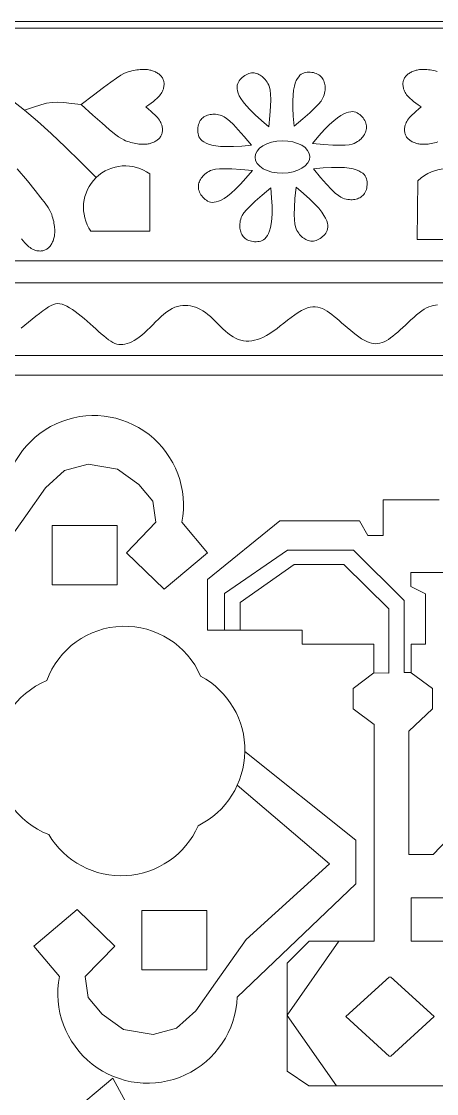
# Model space of a CAD drawing. Header units: inches. Extents: x -813 to 82, y -70 to 268.
# Drawn here: x -90.87 to -81.86, y 177.95 to 201.2 of the extents above; entities that cross this region are included whole.
import ezdxf

# ---------------------------------------------------------------- set-up
doc = ezdxf.new("R2010")
doc.units = ezdxf.units.IN
doc.header["$MEASUREMENT"] = 0
for name, color, linetype, lineweight, true_color in [('Blue', 7, 'Continuous', 0, 0x1081b2), ('Brown', 7, 'Continuous', 0, 0x653e10), ('Grey', 7, 'Continuous', 0, 0x58676a), ('Layak Architect', 1, 'Continuous', 5, 0xff0000), ('Mustard', 7, 'Continuous', 0, 0xa79b1b), ('White', 7, 'Continuous', 0, 0xffffff)]:
    doc.layers.add(name, color=color, linetype=linetype, lineweight=lineweight, true_color=true_color)
doc.layers.add('Rugs', color=201, linetype='Continuous')

# ---------------------------------------------------------------- blocks, each defined once
blk = doc.blocks.new('*U103')
at = {"layer": 'Mustard'}
blk.add_lwpolyline([(11.32, -20.49), (4.65, -14.93), (-0.53, -10.37), (-4.43, -6.69), (-7.23, -3.75), (-9.15, -1.41), (-10.37, 0.46), (-11.11, 2), (-11.55, 3.34), (-11.87, 4.59), (-12.1, 5.79), (-12.25, 6.94), (-12.31, 8.04), (-12.3, 9.1), (-12.22, 10.13), (-12.06, 11.12), (-11.84, 12.1), (-11.56, 13.05), (-11.2, 13.98), (-10.78, 14.87), (-10.28, 15.73), (-9.7, 16.53), (-9.04, 17.28), (-8.29, 17.96), (-7.46, 18.56), (-6.53, 19.09), (-5.52, 19.53), (-4.45, 19.89), (-3.33, 20.17), (-2.17, 20.36), (-0.99, 20.47), (0.2, 20.49), (1.38, 20.43), (2.54, 20.27), (3.68, 20), (4.78, 19.58), (5.85, 18.98), (6.87, 18.17), (7.85, 17.12), (8.78, 15.79), (9.65, 14.17), (10.45, 12.2), (11.15, 9.77), (11.72, 6.79), (12.12, 3.14), (12.31, -1.3), (12.27, -6.65), (11.95, -13.01), (11.32, -20.49)], dxfattribs=at)
blk = doc.blocks.new('*U104')
at = {"layer": 'Mustard', "color": 0, "linetype": 'ByBlock', "lineweight": -2, "transparency": 16777216}
for p, rotation in [((6003767008.540522, 3337138647.324628), 315.0000000000001), ((6003766946.314736, 3337138618.737947), 45.00000000000002), ((6003767035.721244, 3337138622.132231), 270), ((6003767037.127202, 3337138585.098843), 225), ((6003766947.720695, 3337138581.704559), 90.00000000000001), ((6003766974.901417, 3337138556.512162), 135), ((6003767011.934805, 3337138557.91812), 180)]:
    blk.add_blockref('*U103', p, dxfattribs=dict(at, rotation=rotation))
blk.add_blockref('*U103', (6003766971.507133, 3337138645.91867), dxfattribs=at)
blk = doc.blocks.new('C3')
at = {"layer": 'Blue'}
for points in [[(-1256.67, 1402.61), (-1258.84, 1405.38), (-1261.1, 1408.2), (-1263.39, 1411.03), (-1265.63, 1413.81), (-1267.76, 1416.5), (-1269.71, 1419.04), (-1271.41, 1421.38), (-1272.81, 1423.5), (-1273.89, 1425.42), (-1274.66, 1427.2), (-1275.13, 1428.87), (-1275.31, 1430.5), (-1275.21, 1432.13), (-1274.83, 1433.8), (-1274.17, 1435.57), (-1273.26, 1437.47), (-1272.11, 1439.5), (-1270.76, 1441.62), (-1269.23, 1443.82), (-1267.55, 1446.08), (-1265.75, 1448.36), (-1263.87, 1450.65), (-1261.93, 1452.92), (-1259.95, 1455.15), (-1257.98, 1457.33), (-1256.04, 1459.47), (-1254.16, 1461.54), (-1252.36, 1463.54), (-1250.69, 1465.47), (-1249.17, 1467.32), (-1247.83, 1469.08), (-1246.7, 1470.75), (-1245.77, 1472.35), (-1245.05, 1473.9), (-1244.53, 1475.42), (-1244.21, 1476.93), (-1244.08, 1478.44), (-1244.15, 1479.99), (-1244.4, 1481.6), (-1244.84, 1483.27), (-1245.46, 1485.01), (-1246.27, 1486.81), (-1247.26, 1488.68), (-1248.44, 1490.59), (-1249.81, 1492.55), (-1251.37, 1494.55), (-1253.11, 1496.59), (-1255.03, 1498.65), (-1257.09, 1500.74), (-1259.22, 1502.85), (-1261.36, 1504.97), (-1263.47, 1507.1), (-1265.49, 1509.22), (-1267.35, 1511.33), (-1269.01, 1513.43), (-1270.41, 1515.51), (-1271.56, 1517.56), (-1272.48, 1519.6), (-1273.16, 1521.62), (-1273.64, 1523.61), (-1273.91, 1525.59), (-1273.99, 1527.56), (-1273.9, 1529.5), (-1273.64, 1531.43), (-1273.22, 1533.35), (-1272.63, 1535.25), (-1271.87, 1537.15), (-1270.93, 1539.05), (-1269.82, 1540.94), (-1268.54, 1542.83), (-1267.07, 1544.72), (-1265.42, 1546.62), (-1263.64, 1548.52), (-1261.77, 1550.43), (-1259.86, 1552.34), (-1257.94, 1554.26), (-1256.08, 1556.19), (-1254.32, 1558.12), (-1252.7, 1560.05), (-1251.26, 1561.99), (-1250.02, 1563.94), (-1248.97, 1565.9), (-1248.12, 1567.88), (-1247.47, 1569.88), (-1247.03, 1571.9), (-1246.79, 1573.94), (-1246.77, 1576.01), (-1246.96, 1578.12), (-1247.36, 1580.26), (-1247.97, 1582.46), (-1248.81, 1584.71), (-1249.86, 1587.03), (-1251.12, 1589.42), (-1252.61, 1591.9), (-1254.31, 1594.47), (-1256.23, 1597.13), (-1258.3, 1599.86), (-1260.44, 1602.63), (-1262.6, 1605.4), (-1264.7, 1608.15), (-1266.67, 1610.85), (-1268.45, 1613.46), (-1269.95, 1615.95), (-1271.13, 1618.3), (-1272, 1620.51), (-1272.56, 1622.61), (-1272.83, 1624.62), (-1272.84, 1626.54), (-1272.61, 1628.4), (-1272.14, 1630.21), (-1271.47, 1632), (-1270.6, 1633.78), (-1269.55, 1635.55), (-1268.35, 1637.34), (-1267, 1639.15), (-1265.52, 1641), (-1263.93, 1642.88), (-1262.25, 1644.83), (-1260.49, 1646.84), (-1258.67, 1648.92), (-1256.83, 1651.05), (-1255, 1653.22), (-1253.22, 1655.4), (-1251.52, 1657.57), (-1249.96, 1659.7), (-1248.56, 1661.77), (-1247.36, 1663.77), (-1246.39, 1665.67), (-1245.65, 1667.48), (-1245.13, 1669.21), (-1244.83, 1670.89), (-1244.74, 1672.53), (-1244.84, 1674.13), (-1245.14, 1675.72), (-1245.61, 1677.31), (-1246.26, 1678.91), (-1247.08, 1680.54), (-1248.06, 1682.19), (-1249.2, 1683.88), (-1250.5, 1685.61), (-1251.94, 1687.4), (-1253.52, 1689.24), (-1255.24, 1691.16), (-1257.08, 1693.14), (-1259.01, 1695.18), (-1260.98, 1697.26), (-1262.94, 1699.36), (-1264.85, 1701.45), (-1266.65, 1703.52), (-1268.31, 1705.55), (-1269.78, 1707.52), (-1271.02, 1709.42), (-1272.03, 1711.24), (-1272.84, 1713), (-1273.46, 1714.7), (-1273.9, 1716.36), (-1274.18, 1717.98), (-1274.33, 1719.57)], [(-732.81, 1716.92), (-763.15, 1683.68)], [(-732.81, 1716.92), (-702.48, 1683.68)], [(-732.81, 1649.84), (-763.15, 1683.08)], [(-732.81, 1649.84), (-702.48, 1683.08)]]:
    blk.add_lwpolyline(points, dxfattribs=at)
for points in [[(-813.41, 1494.44), (-768.41, 1494.44), (-768.41, 1543.96), (-813.41, 1543.96)], [(-1106.34, 1426.2), (-1061.34, 1426.2), (-1061.34, 1475.72), (-1106.34, 1475.72)]]:
    blk.add_lwpolyline(points, close=True, dxfattribs=at)
at = {"layer": 'Brown'}
for points in [[(-747.65, 1567.09), (-833.78, 1657.32), (-866.96, 1657.32), (-934.38, 1572.92)], [(-908.82, 1567.15), (-848.99, 1637.36), (-791.36, 1573.94), (-758.46, 1550.57), (-737.21, 1535.47), (-723.87, 1520.91), (-719.07, 1503.02), (-723.04, 1480.61), (-734.52, 1464.35), (-747.35, 1453.72), (-763.35, 1451.41)], [(-1108.9, 1505.22), (-1085.77, 1482.75), (-1057.98, 1511.38), (-1085.77, 1544.39), (-1108.9, 1524.92)], [(-961.61, 1391.61), (-1023.27, 1319.27), (-1080.89, 1382.68), (-1113.79, 1406.06), (-1135.04, 1421.16), (-1148.38, 1435.72), (-1153.19, 1453.61), (-1149.21, 1476.01), (-1137.73, 1492.28), (-1124.9, 1502.9), (-1108.9, 1505.22)], [(-763.35, 1451.41), (-786.48, 1473.87), (-814.27, 1445.25), (-786.48, 1412.23), (-763.35, 1431.71)], [(-1449.13, 1293.79), (-1452.19, 1309.01), (-1454.06, 1322.22), (-1454.77, 1333.75), (-1454.35, 1343.94), (-1452.84, 1353.14), (-1450.26, 1361.68), (-1446.66, 1369.92), (-1442.06, 1378.18), (-1436.5, 1386.77), (-1429.98, 1395.75), (-1422.51, 1405.17), (-1414.1, 1415.04), (-1404.75, 1425.39), (-1394.47, 1436.25), (-1383.26, 1447.66), (-1371.14, 1459.63)], [(-1426.69, 1448.41), (-1427.65, 1440.92), (-1428.29, 1435.04), (-1428.55, 1430.27), (-1428.38, 1426.09), (-1427.75, 1421.99), (-1426.59, 1417.48), (-1424.86, 1412.04), (-1422.51, 1405.17)]]:
    blk.add_lwpolyline(points, dxfattribs=at)
for centre, start, end in [((-750.44, 1498.81), 259.11185, 87.65883), ((-1121.81, 1457.82), 79.1119, 267.65878)]:
    blk.add_arc(centre, 68.34, start, end, dxfattribs=at)
at = {"layer": 'Grey'}
for points in [[(-790.2, 1671.41), (-790.2, 1621.94), (-773.41, 1605.07), (-691.18, 1605.07), (-680.15, 1621.58), (-680.15, 1737.8), (-696.73, 1760.08), (-773.42, 1760.08), (-790.2, 1743.6), (-790.2, 1699.44)], [(-1373.98, 1500.51), (-1330.35, 1500.51), (-1330.35, 1455.71)]]:
    blk.add_lwpolyline(points, dxfattribs=at)
blk.add_arc((-1348.44, 1481.74), 31.7, 143.6978, 304.77954, dxfattribs=at)
at = {"layer": 'Layak Architect'}
for points in [[(-1490.01, 4485.9), (1490.01, 4485.9), (1490.01, 14.18), (-1490.01, 14.18)], [(-597.27, 1594), (-614.46, 1581.64), (-614.46, 1550.28), (-652.76, 1550.28), (-652.76, 1566.48), (-664.38, 1566.48), (-664.38, 1484.08), (-685.96, 1472.41), (-658.05, 1439.2), (-628.58, 1439.2), (-597.27, 1477.75), (-565.96, 1439.2), (-536.49, 1439.2), (-508.58, 1472.41), (-530.15, 1484.08), (-530.15, 1566.48), (-541.77, 1566.48), (-541.77, 1550.28), (-580.07, 1550.28), (-580.07, 1581.64)]]:
    blk.add_lwpolyline(points, close=True, dxfattribs=at)
for points in [[(14.09, 69.18), (-1485.01, 69.18), (-1485.01, 2250.04)], [(12.97, 243.35), (-1307.83, 243.35), (-1307.83, 2250.04)], [(12.86, 260.04), (-1291.09, 260.04), (-1291.09, 2250.04)], [(12.5, 315.6), (-1235.92, 315.6), (-1235.92, 2250.04)], [(12.4, 330.6), (-1220.92, 330.6), (-1220.92, 2250.04)], [(-1125.88, 1720.88), (-1125.88, 1678.08), (-1098.89, 1678.08), (-1098.89, 1666.54), (-1109.91, 1660.29), (-1109.91, 1599.48), (-1065.44, 1544.39), (-1026.9, 1544.39), (-1026.9, 1616.42), (-1016.07, 1616.42), (-1016.07, 1671.19), (-994.43, 1671.19), (-982.44, 1655.37), (-967.02, 1655.37), (-955.03, 1671.41), (-790.2, 1671.41)], [(-895.4, 1753.92), (-856.17, 1716.27), (-856.17, 1697.78), (-949.96, 1697.78), (-967.02, 1715.75), (-982.44, 1715.75), (-994.43, 1699.56), (-1016.11, 1699.56), (-1016.11, 1710.4), (-1054.42, 1710.4), (-1060.13, 1699.24), (-1070.77, 1699.24), (-1070.77, 1732.29), (-1098.43, 1732.29), (-1137.44, 1779.05), (-1043.08, 1881.76), (-1012.03, 1881.46)], [(-790.2, 1699.44), (-823.08, 1699.44), (-823.08, 1738.19), (-883.6, 1799.1)], [(-1452.04, 1719.25), (-1452.39, 1717.86), (-1452.69, 1716.5), (-1452.93, 1715.18), (-1453.12, 1713.9), (-1453.28, 1712.66), (-1453.39, 1711.49), (-1453.46, 1710.38), (-1453.5, 1709.34), (-1453.5, 1708.36), (-1453.47, 1707.44), (-1453.41, 1706.57), (-1453.33, 1705.74), (-1453.21, 1704.95), (-1453.06, 1704.18), (-1452.88, 1703.42), (-1452.68, 1702.68), (-1452.44, 1701.94), (-1452.18, 1701.22), (-1451.9, 1700.52), (-1451.58, 1699.83), (-1451.24, 1699.17), (-1450.87, 1698.52), (-1450.47, 1697.9), (-1450.05, 1697.31), (-1449.59, 1696.75), (-1449.12, 1696.22), (-1448.62, 1695.72), (-1448.09, 1695.27), (-1447.55, 1694.85), (-1446.99, 1694.48), (-1446.4, 1694.15), (-1445.8, 1693.88), (-1445.19, 1693.65), (-1444.55, 1693.47), (-1443.89, 1693.34), (-1443.21, 1693.25), (-1442.51, 1693.22), (-1441.78, 1693.23), (-1441.03, 1693.29), (-1440.25, 1693.4), (-1439.45, 1693.56), (-1438.63, 1693.79), (-1437.79, 1694.08), (-1436.93, 1694.45), (-1436.05, 1694.9), (-1435.16, 1695.44), (-1434.27, 1696.08), (-1433.36, 1696.83), (-1432.42, 1697.7), (-1431.43, 1698.73), (-1430.37, 1699.94), (-1429.21, 1701.35), (-1427.94, 1703), (-1426.52, 1704.89), (-1424.94, 1707.07), (-1423.21, 1705.01), (-1421.67, 1703.22), (-1420.28, 1701.67), (-1419.02, 1700.35), (-1417.88, 1699.22), (-1416.82, 1698.26), (-1415.82, 1697.45), (-1414.86, 1696.77), (-1413.92, 1696.2), (-1413, 1695.72), (-1412.09, 1695.33), (-1411.21, 1695.03), (-1410.35, 1694.79), (-1409.51, 1694.63), (-1408.7, 1694.52), (-1407.92, 1694.47), (-1407.16, 1694.46), (-1406.44, 1694.5), (-1405.74, 1694.59), (-1405.07, 1694.72), (-1404.42, 1694.9), (-1403.8, 1695.12), (-1403.2, 1695.39), (-1402.62, 1695.71), (-1402.06, 1696.08), (-1401.52, 1696.49), (-1401.01, 1696.94), (-1400.52, 1697.44), (-1400.06, 1697.97), (-1399.62, 1698.53), (-1399.21, 1699.12), (-1398.83, 1699.74), (-1398.47, 1700.39), (-1398.15, 1701.06), (-1397.86, 1701.75), (-1397.59, 1702.45), (-1397.35, 1703.18), (-1397.15, 1703.91), (-1396.97, 1704.66), (-1396.82, 1705.42), (-1396.69, 1706.18), (-1396.6, 1706.96), (-1396.54, 1707.76), (-1396.51, 1708.6), (-1396.51, 1709.47), (-1396.55, 1710.39), (-1396.62, 1711.36), (-1396.73, 1712.4), (-1396.89, 1713.5), (-1397.08, 1714.66), (-1397.32, 1715.88), (-1397.6, 1717.15), (-1397.94, 1718.45), (-1398.33, 1719.79)], [(-1026.9, 1551.22), (-1026.9, 1557.51), (-1054.63, 1557.51), (-1087.62, 1605.27), (-1087.62, 1655.61), (-1049.29, 1694.07), (-994.6, 1694.07), (-994.6, 1699.56)], [(-1026.9, 1569.21), (-1047.8, 1569.21), (-1076.84, 1610.33), (-1076.84, 1648.15), (-1042.97, 1682.55), (-994.19, 1682.55), (-994.43, 1671.19)], [(-790.2, 1644.46), (-733.9, 1605.13)], [(-680.15, 1642.56), (-733.73, 1605.13)]]:
    blk.add_lwpolyline(points, dxfattribs=at)
for centre, radius, start, end in [((-935.42, 1508.75), 64.18, 26.46555, 151.66633), ((-966.65, 1481.34), 63.15, 113.58316, 249.79217), ((-904.11, 1478.74), 64.18, 300.76133, 65.96215), ((-930.18, 1446.38), 63.15, 202.63548, 338.84446)]:
    blk.add_arc(centre, radius, start, end, dxfattribs=at)
at = {"layer": 'Mustard', "extrusion": (0, 0, -1)}
blk.add_ellipse((-1386.87, 1601.52), major_axis=(-0.26, 20.88), ratio=0.589821, dxfattribs=at)
at = {"layer": 'White'}
for points in [[(-1368.79, 1704.6), (-1324.08, 1704.05), (-1324.08, 1749.25)], [(-1324.6, 1402.81), (-1323.01, 1404.15), (-1321.63, 1405.35), (-1320.46, 1406.46), (-1319.47, 1407.48), (-1318.63, 1408.45), (-1317.92, 1409.39), (-1317.31, 1410.31), (-1316.8, 1411.21), (-1316.38, 1412.1), (-1316.04, 1412.97), (-1315.78, 1413.83), (-1315.58, 1414.66), (-1315.45, 1415.46), (-1315.37, 1416.25), (-1315.33, 1417), (-1315.35, 1417.73), (-1315.41, 1418.43), (-1315.52, 1419.1), (-1315.67, 1419.75), (-1315.87, 1420.38), (-1316.12, 1420.99), (-1316.42, 1421.58), (-1316.77, 1422.15), (-1317.16, 1422.7), (-1317.59, 1423.23), (-1318.07, 1423.74), (-1318.58, 1424.22), (-1319.13, 1424.68), (-1319.71, 1425.11), (-1320.31, 1425.52), (-1320.95, 1425.89), (-1321.6, 1426.24), (-1322.28, 1426.56), (-1322.98, 1426.85), (-1323.69, 1427.11), (-1324.42, 1427.34), (-1325.16, 1427.55), (-1325.91, 1427.73), (-1326.67, 1427.88), (-1327.45, 1428), (-1328.25, 1428.09), (-1329.08, 1428.15), (-1329.95, 1428.18), (-1330.87, 1428.17), (-1331.85, 1428.13), (-1332.88, 1428.06), (-1333.99, 1427.94), (-1335.16, 1427.79), (-1336.39, 1427.6), (-1337.67, 1427.36), (-1338.98, 1427.07), (-1340.33, 1426.72), (-1341.7, 1426.32), (-1343.09, 1425.86), (-1344.53, 1425.3), (-1346.25, 1424.44), (-1348.53, 1423.05), (-1351.63, 1420.87), (-1355.83, 1417.69), (-1361.4, 1413.25), (-1368.62, 1407.33), (-1377.75, 1399.68)]]:
    blk.add_lwpolyline(points, dxfattribs=at)
blk.add_lwpolyline([(-1423.21, 1499.62), (-1421.67, 1501.41), (-1420.28, 1502.96), (-1419.02, 1504.28), (-1417.88, 1505.41), (-1416.82, 1506.37), (-1415.82, 1507.18), (-1414.86, 1507.86), (-1413.92, 1508.43), (-1413, 1508.91), (-1412.09, 1509.3), (-1411.21, 1509.6), (-1410.35, 1509.83), (-1409.51, 1510), (-1408.7, 1510.11), (-1407.92, 1510.16), (-1407.16, 1510.17), (-1406.44, 1510.13), (-1405.74, 1510.04), (-1405.07, 1509.91), (-1404.42, 1509.73), (-1403.8, 1509.51), (-1403.2, 1509.24), (-1402.62, 1508.92), (-1402.06, 1508.55), (-1401.52, 1508.14), (-1401.01, 1507.69), (-1400.52, 1507.19), (-1400.06, 1506.66), (-1399.62, 1506.1), (-1399.21, 1505.51), (-1398.83, 1504.89), (-1398.47, 1504.24), (-1398.15, 1503.57), (-1397.86, 1502.88), (-1397.59, 1502.18), (-1397.35, 1501.45), (-1397.15, 1500.72), (-1396.97, 1499.97), (-1396.82, 1499.21), (-1396.69, 1498.45), (-1396.6, 1497.67), (-1396.54, 1496.86), (-1396.51, 1496.03), (-1396.51, 1495.16), (-1396.55, 1494.24), (-1396.62, 1493.27), (-1396.73, 1492.23), (-1396.89, 1491.13), (-1397.08, 1489.96), (-1397.32, 1488.75), (-1397.6, 1487.48), (-1397.94, 1486.18), (-1398.33, 1484.84), (-1398.78, 1483.48), (-1399.29, 1482.11), (-1399.9, 1480.69), (-1400.82, 1479), (-1402.3, 1476.78), (-1404.58, 1473.75), (-1407.91, 1469.67), (-1412.55, 1464.26), (-1418.72, 1457.26), (-1426.69, 1448.41), (-1434.01, 1457.8), (-1439.68, 1465.22), (-1443.91, 1470.95), (-1446.95, 1475.26), (-1449.01, 1478.44), (-1450.32, 1480.76), (-1451.12, 1482.52), (-1451.63, 1483.98), (-1452.04, 1485.38), (-1452.39, 1486.77), (-1452.69, 1488.12), (-1452.93, 1489.45), (-1453.12, 1490.73), (-1453.28, 1491.97), (-1453.39, 1493.14), (-1453.46, 1494.25), (-1453.5, 1495.29), (-1453.5, 1496.27), (-1453.47, 1497.19), (-1453.41, 1498.06), (-1453.33, 1498.89), (-1453.21, 1499.68), (-1453.06, 1500.45), (-1452.88, 1501.21), (-1452.68, 1501.95), (-1452.44, 1502.68), (-1452.18, 1503.4), (-1451.9, 1504.11), (-1451.58, 1504.8), (-1451.24, 1505.46), (-1450.87, 1506.11), (-1450.47, 1506.72), (-1450.05, 1507.32), (-1449.59, 1507.88), (-1449.12, 1508.41), (-1448.62, 1508.91), (-1448.09, 1509.36), (-1447.55, 1509.78), (-1446.99, 1510.15), (-1446.4, 1510.48), (-1445.8, 1510.75), (-1445.19, 1510.98), (-1444.55, 1511.16), (-1443.89, 1511.29), (-1443.21, 1511.38), (-1442.51, 1511.41), (-1441.78, 1511.4), (-1441.03, 1511.34), (-1440.25, 1511.23), (-1439.45, 1511.07), (-1438.63, 1510.84), (-1437.79, 1510.55), (-1436.93, 1510.18), (-1436.05, 1509.73), (-1435.16, 1509.19), (-1434.27, 1508.55), (-1433.36, 1507.8), (-1432.42, 1506.93), (-1431.43, 1505.9), (-1430.37, 1504.69), (-1429.21, 1503.27), (-1427.94, 1501.63), (-1426.52, 1499.73), (-1424.94, 1497.56)], close=True, dxfattribs=at)
blk.add_arc((-1346.34, 1726.83), 31.59, 45.21011, 224.72154, dxfattribs=at)
at = {"layer": 'Mustard', "xscale": -1, "rotation": 180}
blk.add_blockref('*U104', (-6003768378.59, 3337140203.44), dxfattribs=at)

msp = doc.modelspace()

# ---------------------------------------------------------------- block references
at = {"layer": 'Rugs', "xscale": 0.0285, "yscale": 0.0285, "zscale": 0.0285, "rotation": 270}
msp.add_blockref('C3', (-130.84923, 158.73611), dxfattribs=at)

doc.saveas('drawing.dxf')
